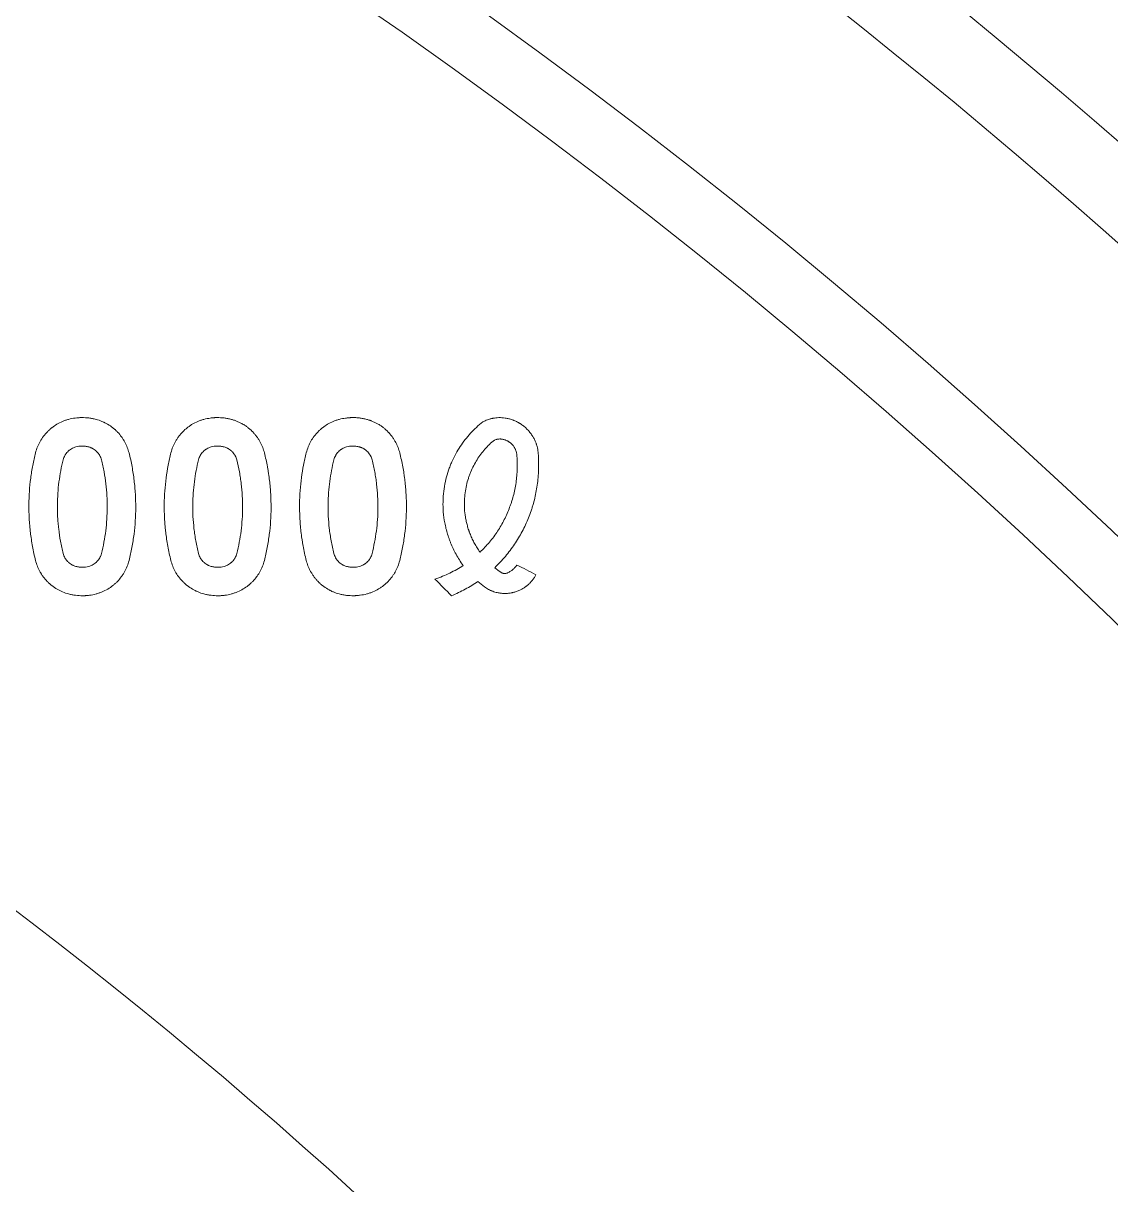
# Model space of a CAD drawing. Header units: millimetres. Extents: x 4664 to 8864, y -38 to 2932.
# Drawn here: x 6638.24 to 6654.59, y 794.1 to 811.55 of the extents above; entities that cross this region are included whole.
import ezdxf

# ---------------------------------------------------------------- set-up
doc = ezdxf.new("R2010")
doc.units = ezdxf.units.MM

msp = doc.modelspace()

# ---------------------------------------------------------------- linework, layer by layer
at = {"lineweight": 5}
for radius, start, end in [(93.511, 36.15958, 86.73036), (92.36, 37.11429, 84.05174), (89.114, 2.73527, 80.78997), (88.156, 2.73527, 80.78997), (74.075, 3.29067, 55.00395)]:
    msp.add_arc((6593.322, 739.226), radius, start, end, dxfattribs=at)
for points, knots in [([(6638.918, 805.598), (6638.902, 805.593), (6638.887, 805.589), (6638.856, 805.578), (6638.842, 805.573), (6638.798, 805.554), (6638.77, 805.54), (6638.717, 805.509), (6638.692, 805.492), (6638.665, 805.47), (6638.662, 805.468), (6638.656, 805.463), (6638.647, 805.456), (6638.627, 805.438), (6638.61, 805.423), (6638.579, 805.39), (6638.559, 805.367), (6638.523, 805.319), (6638.506, 805.294), (6638.487, 805.261), (6638.484, 805.254), (6638.477, 805.24), (6638.473, 805.233), (6638.463, 805.213), (6638.457, 805.199), (6638.44, 805.156), (6638.43, 805.126), (6638.422, 805.096)], [0, 0, 0, 0, 0.0625, 0.0625, 0.125, 0.125, 0.25, 0.25, 0.375, 0.375, 0.390625, 0.390625, 0.40625, 0.4375, 0.5, 0.5, 0.625, 0.625, 0.75, 0.75, 0.78125, 0.78125, 0.8125, 0.8125, 0.875, 0.875, 1, 1, 1, 1]), ([(6639.331, 805.598), (6639.313, 805.603), (6639.295, 805.607), (6639.259, 805.614), (6639.242, 805.616), (6639.206, 805.621), (6639.188, 805.622), (6639.153, 805.624), (6639.136, 805.625), (6639.11, 805.625), (6639.097, 805.624), (6639.084, 805.624), (6639.075, 805.623), (6639.071, 805.623), (6639.05, 805.621), (6639.033, 805.62), (6638.983, 805.613), (6638.95, 805.606), (6638.918, 805.598)], [0, 0, 0, 0, 0.125, 0.125, 0.25, 0.25, 0.375, 0.375, 0.5, 0.5, 0.5625, 0.59375, 0.59375, 0.625, 0.625, 0.75, 0.75, 1, 1, 1, 1]), ([(6639.827, 805.096), (6639.82, 805.123), (6639.812, 805.15), (6639.791, 805.204), (6639.778, 805.231), (6639.76, 805.264), (6639.757, 805.27), (6639.751, 805.28), (6639.749, 805.283), (6639.745, 805.29), (6639.735, 805.306), (6639.724, 805.322), (6639.697, 805.359), (6639.677, 805.383), (6639.645, 805.417), (6639.633, 805.428), (6639.619, 805.442), (6639.616, 805.445), (6639.61, 805.45), (6639.607, 805.452), (6639.597, 805.46), (6639.591, 805.465), (6639.56, 805.49), (6639.533, 805.508), (6639.492, 805.533), (6639.478, 805.54), (6639.46, 805.549), (6639.457, 805.551), (6639.45, 805.554), (6639.446, 805.556), (6639.435, 805.561), (6639.428, 805.564), (6639.391, 805.58), (6639.361, 805.59), (6639.331, 805.598)], [0, 0, 0, 0, 0.125, 0.125, 0.25, 0.25, 0.28125, 0.28125, 0.296875, 0.296875, 0.3125, 0.375, 0.375, 0.5, 0.5, 0.5625, 0.5625, 0.578125, 0.578125, 0.59375, 0.59375, 0.625, 0.625, 0.75, 0.75, 0.8125, 0.8125, 0.828125, 0.828125, 0.84375, 0.84375, 0.875, 0.875, 1, 1, 1, 1]), ([(6640.953, 805.598), (6640.937, 805.593), (6640.921, 805.589), (6640.891, 805.578), (6640.876, 805.573), (6640.832, 805.554), (6640.805, 805.54), (6640.765, 805.517), (6640.752, 805.508), (6640.733, 805.495), (6640.727, 805.491), (6640.714, 805.482), (6640.708, 805.477), (6640.678, 805.454), (6640.656, 805.433), (6640.613, 805.391), (6640.594, 805.368), (6640.567, 805.332), (6640.558, 805.319), (6640.546, 805.3), (6640.542, 805.294), (6640.534, 805.281), (6640.53, 805.274), (6640.511, 805.241), (6640.498, 805.214), (6640.475, 805.156), (6640.465, 805.127), (6640.457, 805.096)], [0, 0, 0, 0, 0.0625, 0.0625, 0.125, 0.125, 0.25, 0.25, 0.3125, 0.3125, 0.34375, 0.34375, 0.375, 0.375, 0.5, 0.5, 0.625, 0.625, 0.6875, 0.6875, 0.71875, 0.71875, 0.75, 0.75, 0.875, 0.875, 1, 1, 1, 1]), ([(6641.366, 805.598), (6641.348, 805.603), (6641.329, 805.607), (6641.293, 805.614), (6641.275, 805.617), (6641.239, 805.621), (6641.221, 805.623), (6641.186, 805.624), (6641.169, 805.625), (6641.143, 805.625), (6641.13, 805.624), (6641.117, 805.624), (6641.108, 805.623), (6641.104, 805.623), (6641.083, 805.621), (6641.066, 805.619), (6641.016, 805.613), (6640.984, 805.606), (6640.953, 805.598)], [0, 0, 0, 0, 0.125, 0.125, 0.25, 0.25, 0.375, 0.375, 0.5, 0.5, 0.5625, 0.59375, 0.59375, 0.625, 0.625, 0.75, 0.75, 1, 1, 1, 1]), ([(6641.862, 805.096), (6641.855, 805.122), (6641.847, 805.149), (6641.831, 805.189), (6641.826, 805.202), (6641.814, 805.229), (6641.807, 805.242), (6641.796, 805.262), (6641.793, 805.268), (6641.785, 805.281), (6641.781, 805.288), (6641.769, 805.307), (6641.76, 805.32), (6641.742, 805.345), (6641.733, 805.357), (6641.713, 805.381), (6641.702, 805.393), (6641.689, 805.408), (6641.686, 805.411), (6641.68, 805.416), (6641.677, 805.419), (6641.669, 805.428), (6641.663, 805.433), (6641.645, 805.45), (6641.62, 805.47), (6641.582, 805.499), (6641.554, 805.517), (6641.537, 805.527), (6641.533, 805.529), (6641.526, 805.533), (6641.516, 805.539), (6641.505, 805.544), (6641.483, 805.555), (6641.469, 805.562), (6641.44, 805.574), (6641.425, 805.579), (6641.403, 805.587), (6641.396, 805.589), (6641.381, 805.594), (6641.373, 805.596), (6641.366, 805.598)], [0, 0, 0, 0, 0.125, 0.125, 0.1875, 0.1875, 0.25, 0.25, 0.28125, 0.28125, 0.3125, 0.3125, 0.375, 0.375, 0.4375, 0.4375, 0.5, 0.5, 0.515625, 0.515625, 0.53125, 0.53125, 0.5625, 0.5625, 0.625, 0.6875, 0.75, 0.75, 0.765625, 0.765625, 0.78125, 0.8125, 0.8125, 0.875, 0.875, 0.9375, 0.9375, 0.96875, 0.96875, 1, 1, 1, 1]), ([(6642.988, 805.598), (6642.972, 805.593), (6642.956, 805.589), (6642.925, 805.578), (6642.91, 805.572), (6642.867, 805.554), (6642.839, 805.54), (6642.786, 805.509), (6642.761, 805.492), (6642.731, 805.468), (6642.725, 805.464), (6642.717, 805.456), (6642.714, 805.454), (6642.708, 805.449), (6642.694, 805.436), (6642.68, 805.423), (6642.649, 805.391), (6642.629, 805.368), (6642.593, 805.321), (6642.576, 805.295), (6642.554, 805.256), (6642.547, 805.242), (6642.537, 805.221), (6642.533, 805.214), (6642.527, 805.2), (6642.524, 805.193), (6642.51, 805.157), (6642.5, 805.127), (6642.492, 805.096)], [0, 0, 0, 0, 0.0625, 0.0625, 0.125, 0.125, 0.25, 0.25, 0.375, 0.375, 0.40625, 0.40625, 0.421875, 0.421875, 0.4375, 0.5, 0.5, 0.625, 0.625, 0.75, 0.75, 0.8125, 0.8125, 0.84375, 0.84375, 0.875, 0.875, 1, 1, 1, 1]), ([(6643.401, 805.598), (6643.382, 805.603), (6643.363, 805.607), (6643.326, 805.614), (6643.308, 805.617), (6643.272, 805.621), (6643.254, 805.623), (6643.219, 805.625), (6643.201, 805.625), (6643.175, 805.625), (6643.162, 805.624), (6643.15, 805.623), (6643.141, 805.623), (6643.137, 805.623), (6643.116, 805.621), (6643.099, 805.619), (6643.05, 805.612), (6643.018, 805.606), (6642.988, 805.598)], [0, 0, 0, 0, 0.125, 0.125, 0.25, 0.25, 0.375, 0.375, 0.5, 0.5, 0.5625, 0.59375, 0.59375, 0.625, 0.625, 0.75, 0.75, 1, 1, 1, 1]), ([(6643.897, 805.096), (6643.89, 805.122), (6643.882, 805.148), (6643.867, 805.187), (6643.861, 805.2), (6643.85, 805.226), (6643.843, 805.239), (6643.834, 805.255), (6643.833, 805.259), (6643.829, 805.265), (6643.827, 805.268), (6643.822, 805.278), (6643.818, 805.285), (6643.806, 805.304), (6643.797, 805.317), (6643.779, 805.342), (6643.77, 805.354), (6643.755, 805.373), (6643.747, 805.382), (6643.739, 805.391), (6643.733, 805.397), (6643.731, 805.4), (6643.717, 805.415), (6643.693, 805.438), (6643.656, 805.469), (6643.63, 805.489), (6643.61, 805.503), (6643.603, 805.507), (6643.589, 805.516), (6643.582, 805.521), (6643.561, 805.533), (6643.547, 805.541), (6643.518, 805.555), (6643.503, 805.562), (6643.482, 805.571), (6643.474, 805.574), (6643.463, 805.578), (6643.46, 805.579), (6643.452, 805.582), (6643.434, 805.588), (6643.415, 805.594), (6643.401, 805.598)], [0, 0, 0, 0, 0.125, 0.125, 0.1875, 0.1875, 0.25, 0.25, 0.265625, 0.265625, 0.28125, 0.28125, 0.3125, 0.3125, 0.375, 0.375, 0.4375, 0.4375, 0.46875, 0.484375, 0.484375, 0.5, 0.5, 0.5625, 0.625, 0.6875, 0.6875, 0.71875, 0.71875, 0.75, 0.75, 0.8125, 0.8125, 0.875, 0.875, 0.90625, 0.90625, 0.921875, 0.921875, 0.9375, 1, 1, 1, 1]), ([(6645.145, 805.559), (6645.112, 805.533), (6645.08, 805.506), (6645.019, 805.449), (6644.96, 805.39), (6644.906, 805.326), (6644.854, 805.26), (6644.829, 805.226), (6644.782, 805.154), (6644.76, 805.118), (6644.718, 805.041), (6644.698, 805.001), (6644.671, 804.94), (6644.662, 804.919), (6644.65, 804.887), (6644.646, 804.876), (6644.638, 804.855), (6644.634, 804.844), (6644.615, 804.789), (6644.602, 804.744), (6644.58, 804.651), (6644.571, 804.604), (6644.556, 804.506), (6644.551, 804.456), (6644.548, 804.379), (6644.547, 804.353), (6644.547, 804.32), (6644.547, 804.314), (6644.547, 804.3), (6644.548, 804.294), (6644.548, 804.274), (6644.549, 804.26), (6644.552, 804.193), (6644.558, 804.139), (6644.571, 804.056), (6644.576, 804.028), (6644.589, 803.972), (6644.595, 803.943), (6644.611, 803.886), (6644.62, 803.857), (6644.632, 803.821), (6644.635, 803.814), (6644.64, 803.8), (6644.648, 803.778), (6644.656, 803.756), (6644.674, 803.713), (6644.686, 803.684), (6644.714, 803.627), (6644.728, 803.599), (6644.76, 803.542), (6644.776, 803.514), (6644.812, 803.458), (6644.831, 803.43), (6644.852, 803.403)], [0, 0, 0, 0, 0.0625, 0.0625, 0.125, 0.1875, 0.1875, 0.25, 0.25, 0.3125, 0.3125, 0.375, 0.375, 0.40625, 0.40625, 0.421875, 0.421875, 0.4375, 0.4375, 0.5, 0.5, 0.5625, 0.5625, 0.625, 0.625, 0.65625, 0.65625, 0.664063, 0.664063, 0.671875, 0.671875, 0.6875, 0.6875, 0.75, 0.75, 0.78125, 0.78125, 0.8125, 0.8125, 0.84375, 0.84375, 0.851563, 0.851563, 0.859375, 0.875, 0.875, 0.90625, 0.90625, 0.9375, 0.9375, 0.96875, 0.96875, 1, 1, 1, 1]), ([(6645.484, 805.618), (6645.467, 805.62), (6645.45, 805.622), (6645.418, 805.624), (6645.402, 805.624), (6645.371, 805.624), (6645.356, 805.622), (6645.326, 805.619), (6645.312, 805.617), (6645.294, 805.613), (6645.291, 805.613), (6645.284, 805.611), (6645.28, 805.61), (6645.27, 805.608), (6645.263, 805.606), (6645.243, 805.6), (6645.23, 805.596), (6645.205, 805.587), (6645.192, 805.582), (6645.168, 805.571), (6645.156, 805.565), (6645.145, 805.559)], [0, 0, 0, 0, 0.125, 0.125, 0.25, 0.25, 0.375, 0.375, 0.5, 0.5, 0.53125, 0.53125, 0.5625, 0.5625, 0.625, 0.625, 0.75, 0.75, 0.875, 0.875, 1, 1, 1, 1]), ([(6645.982, 805.019), (6645.982, 805.033), (6645.982, 805.046), (6645.981, 805.074), (6645.98, 805.089), (6645.976, 805.117), (6645.974, 805.132), (6645.969, 805.161), (6645.965, 805.176), (6645.959, 805.199), (6645.957, 805.207), (6645.953, 805.218), (6645.952, 805.222), (6645.949, 805.23), (6645.948, 805.234), (6645.941, 805.253), (6645.934, 805.269), (6645.92, 805.3), (6645.911, 805.316), (6645.9, 805.336), (6645.897, 805.34), (6645.894, 805.346), (6645.893, 805.348), (6645.89, 805.352), (6645.884, 805.361), (6645.877, 805.371), (6645.86, 805.394), (6645.848, 805.41), (6645.829, 805.432), (6645.822, 805.439), (6645.811, 805.45), (6645.808, 805.454), (6645.802, 805.459), (6645.8, 805.461), (6645.796, 805.465), (6645.779, 805.481), (6645.762, 805.496), (6645.737, 805.514), (6645.729, 805.52), (6645.716, 805.528), (6645.709, 805.533), (6645.703, 805.537), (6645.698, 805.539), (6645.696, 805.541), (6645.676, 805.552), (6645.659, 805.562), (6645.632, 805.574), (6645.623, 805.578), (6645.61, 805.583), (6645.605, 805.585), (6645.596, 805.589), (6645.592, 805.59), (6645.57, 805.598), (6645.552, 805.603), (6645.518, 805.612), (6645.501, 805.615), (6645.484, 805.618)], [0, 0, 0, 0, 0.0625, 0.0625, 0.125, 0.125, 0.1875, 0.1875, 0.25, 0.25, 0.28125, 0.28125, 0.296875, 0.296875, 0.3125, 0.3125, 0.375, 0.375, 0.4375, 0.4375, 0.453125, 0.453125, 0.460938, 0.460938, 0.46875, 0.5, 0.5, 0.5625, 0.5625, 0.59375, 0.59375, 0.609375, 0.609375, 0.617187, 0.617187, 0.625, 0.6875, 0.6875, 0.71875, 0.71875, 0.734375, 0.742187, 0.742187, 0.75, 0.75, 0.8125, 0.8125, 0.84375, 0.84375, 0.859375, 0.859375, 0.875, 0.875, 0.9375, 0.9375, 1, 1, 1, 1]), ([(6645.319, 805.286), (6645.293, 805.265), (6645.269, 805.244), (6645.222, 805.198), (6645.177, 805.151), (6645.136, 805.1), (6645.096, 805.047), (6645.077, 805.02), (6645.042, 804.963), (6645.025, 804.934), (6644.994, 804.874), (6644.979, 804.843), (6644.959, 804.795), (6644.952, 804.778), (6644.943, 804.753), (6644.94, 804.745), (6644.934, 804.728), (6644.931, 804.719), (6644.917, 804.676), (6644.908, 804.641), (6644.891, 804.569), (6644.885, 804.532), (6644.874, 804.457), (6644.871, 804.418), (6644.869, 804.359), (6644.868, 804.338), (6644.869, 804.308), (6644.869, 804.298), (6644.869, 804.282), (6644.87, 804.277), (6644.87, 804.267), (6644.87, 804.261), (6644.873, 804.215), (6644.878, 804.173), (6644.888, 804.108), (6644.892, 804.087), (6644.902, 804.044), (6644.907, 804.022), (6644.919, 803.978), (6644.926, 803.956), (6644.935, 803.928), (6644.937, 803.922), (6644.941, 803.911), (6644.943, 803.906), (6644.949, 803.889), (6644.954, 803.878), (6644.967, 803.844), (6644.977, 803.822), (6644.998, 803.777), (6645.009, 803.755), (6645.033, 803.711), (6645.046, 803.689), (6645.074, 803.646), (6645.088, 803.624), (6645.104, 803.602)], [0, 0, 0, 0, 0.0625, 0.0625, 0.125, 0.1875, 0.1875, 0.25, 0.25, 0.3125, 0.3125, 0.375, 0.375, 0.40625, 0.40625, 0.421875, 0.421875, 0.4375, 0.4375, 0.5, 0.5, 0.5625, 0.5625, 0.625, 0.625, 0.65625, 0.65625, 0.671875, 0.671875, 0.679688, 0.679688, 0.6875, 0.6875, 0.75, 0.75, 0.78125, 0.78125, 0.8125, 0.8125, 0.84375, 0.84375, 0.851563, 0.851563, 0.859375, 0.859375, 0.875, 0.875, 0.90625, 0.90625, 0.9375, 0.9375, 0.96875, 0.96875, 1, 1, 1, 1]), ([(6645.434, 805.3), (6645.429, 805.301), (6645.423, 805.302), (6645.412, 805.303), (6645.407, 805.303), (6645.392, 805.303), (6645.382, 805.302), (6645.367, 805.3), (6645.363, 805.299), (6645.356, 805.298), (6645.353, 805.297), (6645.349, 805.296), (6645.347, 805.296), (6645.335, 805.293), (6645.327, 805.29), (6645.319, 805.286)], [0, 0, 0, 0, 0.125, 0.125, 0.25, 0.25, 0.5, 0.5, 0.625, 0.625, 0.6875, 0.6875, 0.75, 0.75, 1, 1, 1, 1]), ([(6645.653, 805.099), (6645.65, 805.11), (6645.647, 805.121), (6645.641, 805.137), (6645.638, 805.143), (6645.635, 805.151), (6645.633, 805.154), (6645.63, 805.159), (6645.629, 805.162), (6645.624, 805.171), (6645.621, 805.176), (6645.614, 805.187), (6645.61, 805.193), (6645.604, 805.201), (6645.601, 805.205), (6645.597, 805.209), (6645.595, 805.211), (6645.594, 805.213), (6645.588, 805.219), (6645.583, 805.224), (6645.573, 805.234), (6645.567, 805.239), (6645.56, 805.245), (6645.559, 805.246), (6645.556, 805.248), (6645.555, 805.249), (6645.55, 805.252), (6645.547, 805.255), (6645.538, 805.261), (6645.532, 805.264), (6645.523, 805.27), (6645.519, 805.272), (6645.514, 805.275), (6645.511, 805.276), (6645.509, 805.277), (6645.501, 805.281), (6645.495, 805.283), (6645.483, 805.288), (6645.477, 805.29), (6645.464, 805.294), (6645.458, 805.295), (6645.446, 805.298), (6645.44, 805.299), (6645.434, 805.3)], [0, 0, 0, 0, 0.125, 0.125, 0.1875, 0.1875, 0.21875, 0.21875, 0.25, 0.25, 0.3125, 0.3125, 0.375, 0.375, 0.40625, 0.421875, 0.421875, 0.4375, 0.4375, 0.5, 0.5, 0.5625, 0.5625, 0.578125, 0.578125, 0.59375, 0.59375, 0.625, 0.625, 0.6875, 0.6875, 0.71875, 0.734375, 0.734375, 0.75, 0.75, 0.8125, 0.8125, 0.875, 0.875, 0.9375, 0.9375, 1, 1, 1, 1]), ([(6638.422, 805.096), (6638.407, 805.033), (6638.393, 804.97), (6638.368, 804.843), (6638.358, 804.779), (6638.341, 804.648), (6638.334, 804.583), (6638.325, 804.45), (6638.322, 804.383), (6638.321, 804.247), (6638.323, 804.179), (6638.328, 804.075), (6638.331, 804.04), (6638.335, 803.988), (6638.337, 803.97), (6638.34, 803.935), (6638.342, 803.917), (6638.353, 803.83), (6638.363, 803.759), (6638.389, 803.618), (6638.404, 803.547), (6638.422, 803.476)], [0, 0, 0, 0, 0.125, 0.125, 0.25, 0.25, 0.375, 0.375, 0.5, 0.5, 0.625, 0.625, 0.6875, 0.6875, 0.71875, 0.71875, 0.75, 0.75, 0.875, 0.875, 1, 1, 1, 1]), ([(6639.028, 805.184), (6639.016, 805.18), (6639.004, 805.176), (6638.982, 805.167), (6638.971, 805.162), (6638.951, 805.149), (6638.941, 805.143), (6638.929, 805.134), (6638.927, 805.132), (6638.922, 805.128), (6638.916, 805.122), (6638.91, 805.116), (6638.897, 805.104), (6638.89, 805.095), (6638.879, 805.081), (6638.876, 805.076), (6638.87, 805.066), (6638.867, 805.061), (6638.858, 805.046), (6638.853, 805.035), (6638.844, 805.014), (6638.841, 805.002), (6638.838, 804.991)], [0, 0, 0, 0, 0.125, 0.125, 0.25, 0.25, 0.375, 0.375, 0.40625, 0.40625, 0.4375, 0.5, 0.5, 0.625, 0.625, 0.6875, 0.6875, 0.75, 0.75, 0.875, 0.875, 1, 1, 1, 1]), ([(6639.221, 805.184), (6639.204, 805.188), (6639.188, 805.191), (6639.155, 805.196), (6639.138, 805.196), (6639.118, 805.196), (6639.114, 805.196), (6639.106, 805.196), (6639.102, 805.196), (6639.09, 805.195), (6639.082, 805.194), (6639.058, 805.191), (6639.043, 805.188), (6639.028, 805.184)], [0, 0, 0, 0, 0.25, 0.25, 0.5, 0.5, 0.5625, 0.5625, 0.625, 0.625, 0.75, 0.75, 1, 1, 1, 1]), ([(6639.412, 804.991), (6639.409, 805.001), (6639.406, 805.012), (6639.398, 805.033), (6639.393, 805.043), (6639.386, 805.056), (6639.385, 805.058), (6639.382, 805.063), (6639.38, 805.066), (6639.375, 805.073), (6639.372, 805.078), (6639.362, 805.092), (6639.354, 805.101), (6639.341, 805.115), (6639.337, 805.119), (6639.33, 805.125), (6639.328, 805.127), (6639.323, 805.131), (6639.321, 805.133), (6639.309, 805.143), (6639.299, 805.149), (6639.283, 805.159), (6639.278, 805.162), (6639.269, 805.166), (6639.267, 805.167), (6639.261, 805.17), (6639.258, 805.171), (6639.244, 805.177), (6639.233, 805.181), (6639.221, 805.184)], [0, 0, 0, 0, 0.125, 0.125, 0.25, 0.25, 0.28125, 0.28125, 0.3125, 0.3125, 0.375, 0.375, 0.5, 0.5, 0.5625, 0.5625, 0.59375, 0.59375, 0.625, 0.625, 0.75, 0.75, 0.8125, 0.8125, 0.84375, 0.84375, 0.875, 0.875, 1, 1, 1, 1]), ([(6639.827, 803.476), (6639.844, 803.542), (6639.873, 803.673), (6639.904, 803.872), (6639.917, 804.005), (6639.925, 804.139), (6639.928, 804.206), (6639.928, 804.341), (6639.926, 804.408), (6639.918, 804.544), (6639.912, 804.613), (6639.9, 804.715), (6639.895, 804.75), (6639.885, 804.819), (6639.879, 804.853), (6639.86, 804.957), (6639.845, 805.027), (6639.827, 805.096)], [0, 0, 0, 0, 0.125, 0.25, 0.375, 0.375, 0.5, 0.5, 0.625, 0.625, 0.75, 0.75, 0.8125, 0.8125, 0.875, 0.875, 1, 1, 1, 1]), ([(6640.457, 805.096), (6640.442, 805.034), (6640.428, 804.972), (6640.403, 804.846), (6640.393, 804.782), (6640.376, 804.653), (6640.369, 804.588), (6640.36, 804.456), (6640.357, 804.389), (6640.356, 804.254), (6640.357, 804.185), (6640.362, 804.081), (6640.365, 804.046), (6640.369, 803.993), (6640.371, 803.976), (6640.373, 803.949), (6640.374, 803.94), (6640.376, 803.923), (6640.385, 803.843), (6640.397, 803.763), (6640.423, 803.62), (6640.439, 803.548), (6640.457, 803.476)], [0, 0, 0, 0, 0.125, 0.125, 0.25, 0.25, 0.375, 0.375, 0.5, 0.5, 0.625, 0.625, 0.6875, 0.6875, 0.71875, 0.71875, 0.734375, 0.734375, 0.75, 0.875, 0.875, 1, 1, 1, 1]), ([(6641.063, 805.184), (6641.051, 805.18), (6641.039, 805.176), (6641.016, 805.167), (6641.006, 805.161), (6640.99, 805.152), (6640.985, 805.149), (6640.978, 805.144), (6640.976, 805.142), (6640.971, 805.139), (6640.968, 805.137), (6640.957, 805.128), (6640.948, 805.12), (6640.932, 805.104), (6640.925, 805.095), (6640.914, 805.081), (6640.911, 805.076), (6640.906, 805.069), (6640.905, 805.066), (6640.902, 805.061), (6640.9, 805.059), (6640.893, 805.046), (6640.888, 805.036), (6640.879, 805.014), (6640.875, 805.002), (6640.872, 804.991)], [0, 0, 0, 0, 0.125, 0.125, 0.25, 0.25, 0.3125, 0.3125, 0.34375, 0.34375, 0.375, 0.375, 0.5, 0.5, 0.625, 0.625, 0.6875, 0.6875, 0.71875, 0.71875, 0.75, 0.75, 0.875, 0.875, 1, 1, 1, 1]), ([(6641.256, 805.184), (6641.239, 805.188), (6641.222, 805.192), (6641.188, 805.196), (6641.172, 805.196), (6641.152, 805.196), (6641.148, 805.196), (6641.14, 805.196), (6641.136, 805.196), (6641.124, 805.195), (6641.116, 805.194), (6641.093, 805.191), (6641.078, 805.188), (6641.063, 805.184)], [0, 0, 0, 0, 0.25, 0.25, 0.5, 0.5, 0.5625, 0.5625, 0.625, 0.625, 0.75, 0.75, 1, 1, 1, 1]), ([(6641.447, 804.991), (6641.444, 805.001), (6641.441, 805.011), (6641.433, 805.032), (6641.428, 805.042), (6641.421, 805.055), (6641.42, 805.057), (6641.417, 805.062), (6641.415, 805.065), (6641.411, 805.072), (6641.407, 805.077), (6641.397, 805.092), (6641.389, 805.101), (6641.377, 805.114), (6641.372, 805.118), (6641.365, 805.125), (6641.363, 805.127), (6641.358, 805.131), (6641.356, 805.133), (6641.344, 805.142), (6641.334, 805.149), (6641.32, 805.157), (6641.318, 805.159), (6641.312, 805.162), (6641.309, 805.163), (6641.301, 805.167), (6641.296, 805.17), (6641.279, 805.177), (6641.267, 805.181), (6641.256, 805.184)], [0, 0, 0, 0, 0.125, 0.125, 0.25, 0.25, 0.28125, 0.28125, 0.3125, 0.3125, 0.375, 0.375, 0.5, 0.5, 0.5625, 0.5625, 0.59375, 0.59375, 0.625, 0.625, 0.75, 0.75, 0.78125, 0.78125, 0.8125, 0.8125, 0.875, 0.875, 1, 1, 1, 1]), ([(6641.862, 803.476), (6641.878, 803.541), (6641.907, 803.672), (6641.938, 803.87), (6641.951, 804.002), (6641.96, 804.136), (6641.962, 804.203), (6641.963, 804.338), (6641.961, 804.405), (6641.953, 804.542), (6641.947, 804.61), (6641.935, 804.713), (6641.93, 804.748), (6641.924, 804.791), (6641.922, 804.8), (6641.92, 804.817), (6641.918, 804.826), (6641.914, 804.852), (6641.911, 804.869), (6641.895, 804.956), (6641.879, 805.026), (6641.862, 805.096)], [0, 0, 0, 0, 0.125, 0.25, 0.375, 0.375, 0.5, 0.5, 0.625, 0.625, 0.75, 0.75, 0.8125, 0.8125, 0.828125, 0.828125, 0.84375, 0.84375, 0.875, 0.875, 1, 1, 1, 1]), ([(6642.492, 805.096), (6642.476, 805.035), (6642.463, 804.974), (6642.439, 804.85), (6642.429, 804.787), (6642.411, 804.659), (6642.405, 804.595), (6642.395, 804.463), (6642.392, 804.397), (6642.39, 804.262), (6642.392, 804.193), (6642.398, 804.055), (6642.404, 803.984), (6642.416, 803.877), (6642.421, 803.842), (6642.427, 803.796), (6642.429, 803.787), (6642.432, 803.769), (6642.436, 803.742), (6642.441, 803.715), (6642.457, 803.623), (6642.473, 803.55), (6642.492, 803.476)], [0, 0, 0, 0, 0.125, 0.125, 0.25, 0.25, 0.375, 0.375, 0.5, 0.5, 0.625, 0.625, 0.75, 0.75, 0.8125, 0.8125, 0.828125, 0.828125, 0.84375, 0.875, 0.875, 1, 1, 1, 1]), ([(6643.098, 805.184), (6643.085, 805.18), (6643.073, 805.176), (6643.051, 805.167), (6643.04, 805.161), (6643.025, 805.152), (6643.02, 805.149), (6643.012, 805.144), (6643.01, 805.142), (6643.005, 805.139), (6643.003, 805.137), (6642.991, 805.128), (6642.983, 805.12), (6642.967, 805.104), (6642.959, 805.095), (6642.949, 805.081), (6642.946, 805.076), (6642.941, 805.069), (6642.939, 805.067), (6642.936, 805.062), (6642.935, 805.059), (6642.928, 805.046), (6642.923, 805.036), (6642.914, 805.014), (6642.91, 805.002), (6642.907, 804.991)], [0, 0, 0, 0, 0.125, 0.125, 0.25, 0.25, 0.3125, 0.3125, 0.34375, 0.34375, 0.375, 0.375, 0.5, 0.5, 0.625, 0.625, 0.6875, 0.6875, 0.71875, 0.71875, 0.75, 0.75, 0.875, 0.875, 1, 1, 1, 1]), ([(6643.291, 805.184), (6643.282, 805.186), (6643.273, 805.188), (6643.256, 805.191), (6643.247, 805.193), (6643.222, 805.196), (6643.206, 805.197), (6643.186, 805.196), (6643.182, 805.196), (6643.174, 805.196), (6643.17, 805.196), (6643.158, 805.195), (6643.15, 805.194), (6643.127, 805.191), (6643.112, 805.188), (6643.098, 805.184)], [0, 0, 0, 0, 0.125, 0.125, 0.25, 0.25, 0.5, 0.5, 0.5625, 0.5625, 0.625, 0.625, 0.75, 0.75, 1, 1, 1, 1]), ([(6643.481, 804.991), (6643.479, 805.001), (6643.476, 805.011), (6643.468, 805.031), (6643.463, 805.041), (6643.456, 805.054), (6643.455, 805.056), (6643.452, 805.061), (6643.448, 805.069), (6643.443, 805.076), (6643.432, 805.091), (6643.425, 805.1), (6643.407, 805.118), (6643.398, 805.127), (6643.384, 805.138), (6643.379, 805.142), (6643.371, 805.147), (6643.368, 805.149), (6643.363, 805.153), (6643.36, 805.154), (6643.347, 805.162), (6643.336, 805.168), (6643.322, 805.173), (6643.319, 805.175), (6643.313, 805.177), (6643.31, 805.178), (6643.302, 805.181), (6643.296, 805.182), (6643.291, 805.184)], [0, 0, 0, 0, 0.125, 0.125, 0.25, 0.25, 0.28125, 0.28125, 0.3125, 0.375, 0.375, 0.5, 0.5, 0.625, 0.625, 0.6875, 0.6875, 0.71875, 0.71875, 0.75, 0.75, 0.875, 0.875, 0.90625, 0.90625, 0.9375, 0.9375, 1, 1, 1, 1]), ([(6643.897, 803.476), (6643.913, 803.541), (6643.942, 803.671), (6643.962, 803.802), (6643.979, 803.933), (6643.986, 804), (6643.994, 804.133), (6643.997, 804.2), (6643.998, 804.335), (6643.996, 804.402), (6643.988, 804.539), (6643.982, 804.608), (6643.972, 804.694), (6643.97, 804.711), (6643.966, 804.738), (6643.965, 804.746), (6643.963, 804.764), (6643.956, 804.807), (6643.949, 804.851), (6643.93, 804.955), (6643.914, 805.025), (6643.897, 805.096)], [0, 0, 0, 0, 0.125, 0.25, 0.25, 0.375, 0.375, 0.5, 0.5, 0.625, 0.625, 0.75, 0.75, 0.78125, 0.78125, 0.796875, 0.796875, 0.8125, 0.875, 0.875, 1, 1, 1, 1]), ([(6645.104, 803.602), (6645.129, 803.627), (6645.154, 803.652), (6645.202, 803.702), (6645.224, 803.728), (6645.29, 803.807), (6645.331, 803.862), (6645.405, 803.974), (6645.438, 804.032), (6645.499, 804.152), (6645.526, 804.213), (6645.555, 804.292), (6645.564, 804.316), (6645.572, 804.34), (6645.577, 804.357), (6645.58, 804.365), (6645.592, 804.405), (6645.611, 804.471), (6645.625, 804.537), (6645.638, 804.604), (6645.644, 804.638), (6645.653, 804.707), (6645.656, 804.741), (6645.661, 804.811), (6645.663, 804.846), (6645.664, 804.917), (6645.663, 804.953), (6645.66, 805.025), (6645.657, 805.062), (6645.653, 805.099)], [0, 0, 0, 0, 0.0625, 0.0625, 0.125, 0.125, 0.25, 0.25, 0.375, 0.375, 0.5, 0.5, 0.53125, 0.546875, 0.546875, 0.5625, 0.5625, 0.625, 0.6875, 0.6875, 0.75, 0.75, 0.8125, 0.8125, 0.875, 0.875, 0.9375, 0.9375, 1, 1, 1, 1]), ([(6638.838, 804.991), (6638.824, 804.936), (6638.812, 804.881), (6638.79, 804.771), (6638.781, 804.714), (6638.767, 804.601), (6638.761, 804.544), (6638.753, 804.429), (6638.751, 804.37), (6638.75, 804.252), (6638.751, 804.193), (6638.756, 804.102), (6638.758, 804.072), (6638.762, 804.027), (6638.763, 804.011), (6638.766, 803.981), (6638.768, 803.966), (6638.777, 803.889), (6638.786, 803.828), (6638.809, 803.705), (6638.822, 803.643), (6638.838, 803.582)], [0, 0, 0, 0, 0.125, 0.125, 0.25, 0.25, 0.375, 0.375, 0.5, 0.5, 0.625, 0.625, 0.6875, 0.6875, 0.71875, 0.71875, 0.75, 0.75, 0.875, 0.875, 1, 1, 1, 1]), ([(6639.412, 803.582), (6639.426, 803.638), (6639.451, 803.753), (6639.479, 803.925), (6639.49, 804.041), (6639.497, 804.157), (6639.499, 804.216), (6639.5, 804.333), (6639.498, 804.392), (6639.491, 804.51), (6639.486, 804.57), (6639.472, 804.689), (6639.463, 804.749), (6639.449, 804.825), (6639.446, 804.84), (6639.44, 804.87), (6639.43, 804.915), (6639.419, 804.961), (6639.412, 804.991)], [0, 0, 0, 0, 0.125, 0.25, 0.375, 0.375, 0.5, 0.5, 0.625, 0.625, 0.75, 0.75, 0.875, 0.875, 0.90625, 0.90625, 0.9375, 1, 1, 1, 1]), ([(6640.872, 804.991), (6640.859, 804.937), (6640.847, 804.883), (6640.826, 804.773), (6640.817, 804.717), (6640.802, 804.605), (6640.796, 804.548), (6640.788, 804.433), (6640.785, 804.375), (6640.784, 804.258), (6640.785, 804.198), (6640.792, 804.078), (6640.797, 804.018), (6640.807, 803.926), (6640.811, 803.895), (6640.818, 803.848), (6640.821, 803.833), (6640.826, 803.801), (6640.828, 803.786), (6640.843, 803.707), (6640.856, 803.645), (6640.872, 803.582)], [0, 0, 0, 0, 0.125, 0.125, 0.25, 0.25, 0.375, 0.375, 0.5, 0.5, 0.625, 0.625, 0.75, 0.75, 0.8125, 0.8125, 0.84375, 0.84375, 0.875, 0.875, 1, 1, 1, 1]), ([(6641.447, 803.582), (6641.461, 803.638), (6641.486, 803.751), (6641.513, 803.923), (6641.524, 804.038), (6641.532, 804.155), (6641.534, 804.213), (6641.535, 804.33), (6641.533, 804.389), (6641.526, 804.508), (6641.521, 804.567), (6641.51, 804.657), (6641.506, 804.688), (6641.499, 804.733), (6641.497, 804.748), (6641.492, 804.778), (6641.489, 804.793), (6641.475, 804.869), (6641.462, 804.93), (6641.447, 804.991)], [0, 0, 0, 0, 0.125, 0.25, 0.375, 0.375, 0.5, 0.5, 0.625, 0.625, 0.75, 0.75, 0.8125, 0.8125, 0.84375, 0.84375, 0.875, 0.875, 1, 1, 1, 1]), ([(6642.907, 804.991), (6642.894, 804.938), (6642.882, 804.885), (6642.861, 804.777), (6642.852, 804.722), (6642.837, 804.611), (6642.831, 804.555), (6642.823, 804.44), (6642.82, 804.382), (6642.819, 804.265), (6642.82, 804.206), (6642.826, 804.085), (6642.831, 804.024), (6642.841, 803.931), (6642.845, 803.899), (6642.855, 803.836), (6642.86, 803.805), (6642.877, 803.71), (6642.891, 803.646), (6642.907, 803.582)], [0, 0, 0, 0, 0.125, 0.125, 0.25, 0.25, 0.375, 0.375, 0.5, 0.5, 0.625, 0.625, 0.75, 0.75, 0.8125, 0.8125, 0.875, 0.875, 1, 1, 1, 1]), ([(6643.481, 803.582), (6643.495, 803.637), (6643.52, 803.75), (6643.538, 803.864), (6643.553, 803.978), (6643.559, 804.036), (6643.566, 804.152), (6643.569, 804.21), (6643.569, 804.327), (6643.568, 804.386), (6643.561, 804.505), (6643.556, 804.565), (6643.547, 804.64), (6643.545, 804.655), (6643.541, 804.686), (6643.539, 804.701), (6643.532, 804.746), (6643.527, 804.777), (6643.51, 804.868), (6643.497, 804.929), (6643.481, 804.991)], [0, 0, 0, 0, 0.125, 0.25, 0.25, 0.375, 0.375, 0.5, 0.5, 0.625, 0.625, 0.75, 0.75, 0.78125, 0.78125, 0.8125, 0.8125, 0.875, 0.875, 1, 1, 1, 1]), ([(6645.324, 803.369), (6645.353, 803.396), (6645.381, 803.424), (6645.434, 803.481), (6645.46, 803.51), (6645.535, 803.598), (6645.58, 803.659), (6645.665, 803.784), (6645.703, 803.848), (6645.773, 803.981), (6645.805, 804.048), (6645.847, 804.153), (6645.86, 804.188), (6645.878, 804.242), (6645.884, 804.26), (6645.895, 804.296), (6645.9, 804.314), (6645.916, 804.368), (6645.934, 804.441), (6645.949, 804.516), (6645.961, 804.591), (6645.967, 804.628), (6645.975, 804.705), (6645.979, 804.743), (6645.983, 804.821), (6645.984, 804.86), (6645.985, 804.939), (6645.984, 804.979), (6645.982, 805.019)], [0, 0, 0, 0, 0.0625, 0.0625, 0.125, 0.125, 0.25, 0.25, 0.375, 0.375, 0.5, 0.5, 0.5625, 0.5625, 0.59375, 0.59375, 0.625, 0.625, 0.6875, 0.75, 0.75, 0.8125, 0.8125, 0.875, 0.875, 0.9375, 0.9375, 1, 1, 1, 1]), ([(6638.422, 803.476), (6638.43, 803.448), (6638.438, 803.42), (6638.46, 803.365), (6638.473, 803.338), (6638.491, 803.305), (6638.495, 803.298), (6638.501, 803.288), (6638.503, 803.285), (6638.507, 803.278), (6638.517, 803.262), (6638.528, 803.246), (6638.555, 803.209), (6638.575, 803.185), (6638.608, 803.152), (6638.619, 803.141), (6638.634, 803.128), (6638.637, 803.125), (6638.643, 803.12), (6638.646, 803.117), (6638.655, 803.11), (6638.661, 803.105), (6638.692, 803.08), (6638.718, 803.062), (6638.759, 803.039), (6638.772, 803.031), (6638.794, 803.021), (6638.801, 803.017), (6638.815, 803.011), (6638.822, 803.008), (6638.859, 802.992), (6638.888, 802.982), (6638.918, 802.974)], [0, 0, 0, 0, 0.125, 0.125, 0.25, 0.25, 0.28125, 0.28125, 0.296875, 0.296875, 0.3125, 0.375, 0.375, 0.5, 0.5, 0.5625, 0.5625, 0.578125, 0.578125, 0.59375, 0.59375, 0.625, 0.625, 0.75, 0.75, 0.8125, 0.8125, 0.84375, 0.84375, 0.875, 0.875, 1, 1, 1, 1]), ([(6638.838, 803.582), (6638.84, 803.571), (6638.844, 803.56), (6638.852, 803.539), (6638.857, 803.528), (6638.864, 803.516), (6638.865, 803.513), (6638.868, 803.508), (6638.87, 803.505), (6638.875, 803.498), (6638.878, 803.493), (6638.889, 803.479), (6638.896, 803.47), (6638.909, 803.457), (6638.913, 803.453), (6638.92, 803.446), (6638.922, 803.444), (6638.927, 803.44), (6638.929, 803.439), (6638.941, 803.429), (6638.951, 803.422), (6638.967, 803.413), (6638.972, 803.41), (6638.98, 803.406), (6638.983, 803.405), (6638.989, 803.402), (6638.991, 803.401), (6639.005, 803.395), (6639.017, 803.392), (6639.028, 803.388)], [0, 0, 0, 0, 0.125, 0.125, 0.25, 0.25, 0.28125, 0.28125, 0.3125, 0.3125, 0.375, 0.375, 0.5, 0.5, 0.5625, 0.5625, 0.59375, 0.59375, 0.625, 0.625, 0.75, 0.75, 0.8125, 0.8125, 0.84375, 0.84375, 0.875, 0.875, 1, 1, 1, 1]), ([(6639.221, 803.388), (6639.233, 803.392), (6639.245, 803.396), (6639.267, 803.405), (6639.278, 803.411), (6639.299, 803.423), (6639.308, 803.429), (6639.322, 803.44), (6639.327, 803.444), (6639.336, 803.452), (6639.34, 803.456), (6639.352, 803.469), (6639.367, 803.486), (6639.38, 803.506), (6639.389, 803.521), (6639.391, 803.526), (6639.396, 803.537), (6639.399, 803.542), (6639.405, 803.559), (6639.409, 803.57), (6639.412, 803.582)], [0, 0, 0, 0, 0.125, 0.125, 0.25, 0.25, 0.375, 0.375, 0.4375, 0.4375, 0.5, 0.5, 0.625, 0.75, 0.75, 0.8125, 0.8125, 0.875, 0.875, 1, 1, 1, 1]), ([(6639.331, 802.974), (6639.347, 802.979), (6639.363, 802.984), (6639.394, 802.994), (6639.408, 803), (6639.452, 803.018), (6639.48, 803.032), (6639.534, 803.064), (6639.559, 803.081), (6639.589, 803.105), (6639.595, 803.11), (6639.607, 803.12), (6639.625, 803.135), (6639.641, 803.151), (6639.673, 803.184), (6639.692, 803.207), (6639.719, 803.243), (6639.728, 803.256), (6639.744, 803.281), (6639.752, 803.294), (6639.775, 803.334), (6639.788, 803.361), (6639.81, 803.418), (6639.82, 803.447), (6639.827, 803.476)], [0, 0, 0, 0, 0.0625, 0.0625, 0.125, 0.125, 0.25, 0.25, 0.375, 0.375, 0.40625, 0.40625, 0.4375, 0.5, 0.5, 0.625, 0.625, 0.6875, 0.6875, 0.75, 0.75, 0.875, 0.875, 1, 1, 1, 1]), ([(6640.457, 803.476), (6640.464, 803.449), (6640.473, 803.421), (6640.494, 803.366), (6640.507, 803.339), (6640.525, 803.306), (6640.529, 803.299), (6640.535, 803.289), (6640.537, 803.286), (6640.541, 803.28), (6640.551, 803.263), (6640.562, 803.247), (6640.589, 803.21), (6640.609, 803.186), (6640.642, 803.153), (6640.653, 803.142), (6640.668, 803.128), (6640.671, 803.125), (6640.677, 803.12), (6640.686, 803.112), (6640.695, 803.105), (6640.727, 803.08), (6640.753, 803.063), (6640.793, 803.039), (6640.807, 803.031), (6640.825, 803.022), (6640.829, 803.021), (6640.836, 803.017), (6640.839, 803.016), (6640.85, 803.011), (6640.857, 803.007), (6640.894, 802.992), (6640.923, 802.982), (6640.953, 802.974)], [0, 0, 0, 0, 0.125, 0.125, 0.25, 0.25, 0.28125, 0.28125, 0.296875, 0.296875, 0.3125, 0.375, 0.375, 0.5, 0.5, 0.5625, 0.5625, 0.578125, 0.578125, 0.59375, 0.625, 0.625, 0.75, 0.75, 0.8125, 0.8125, 0.828125, 0.828125, 0.84375, 0.84375, 0.875, 0.875, 1, 1, 1, 1]), ([(6640.872, 803.582), (6640.875, 803.571), (6640.878, 803.56), (6640.887, 803.539), (6640.891, 803.529), (6640.898, 803.516), (6640.9, 803.514), (6640.903, 803.508), (6640.904, 803.506), (6640.909, 803.498), (6640.912, 803.494), (6640.923, 803.479), (6640.931, 803.47), (6640.943, 803.457), (6640.948, 803.453), (6640.954, 803.447), (6640.957, 803.445), (6640.962, 803.441), (6640.964, 803.439), (6640.976, 803.429), (6640.986, 803.422), (6641.002, 803.413), (6641.007, 803.41), (6641.015, 803.406), (6641.018, 803.405), (6641.024, 803.402), (6641.026, 803.401), (6641.04, 803.395), (6641.052, 803.391), (6641.063, 803.388)], [0, 0, 0, 0, 0.125, 0.125, 0.25, 0.25, 0.28125, 0.28125, 0.3125, 0.3125, 0.375, 0.375, 0.5, 0.5, 0.5625, 0.5625, 0.59375, 0.59375, 0.625, 0.625, 0.75, 0.75, 0.8125, 0.8125, 0.84375, 0.84375, 0.875, 0.875, 1, 1, 1, 1]), ([(6641.256, 803.388), (6641.268, 803.392), (6641.28, 803.396), (6641.302, 803.405), (6641.313, 803.411), (6641.334, 803.423), (6641.344, 803.43), (6641.355, 803.439), (6641.357, 803.441), (6641.362, 803.444), (6641.369, 803.45), (6641.375, 803.456), (6641.387, 803.469), (6641.395, 803.478), (6641.405, 803.492), (6641.408, 803.496), (6641.413, 803.504), (6641.415, 803.506), (6641.418, 803.511), (6641.419, 803.514), (6641.426, 803.526), (6641.431, 803.537), (6641.44, 803.559), (6641.444, 803.57), (6641.447, 803.582)], [0, 0, 0, 0, 0.125, 0.125, 0.25, 0.25, 0.375, 0.375, 0.40625, 0.40625, 0.4375, 0.5, 0.5, 0.625, 0.625, 0.6875, 0.6875, 0.71875, 0.71875, 0.75, 0.75, 0.875, 0.875, 1, 1, 1, 1]), ([(6641.366, 802.974), (6641.382, 802.979), (6641.398, 802.984), (6641.429, 802.994), (6641.444, 803), (6641.488, 803.019), (6641.516, 803.033), (6641.57, 803.065), (6641.595, 803.082), (6641.622, 803.104), (6641.625, 803.106), (6641.631, 803.111), (6641.64, 803.119), (6641.66, 803.136), (6641.677, 803.152), (6641.708, 803.185), (6641.728, 803.208), (6641.754, 803.244), (6641.763, 803.256), (6641.775, 803.275), (6641.779, 803.281), (6641.787, 803.294), (6641.791, 803.301), (6641.809, 803.334), (6641.822, 803.361), (6641.845, 803.418), (6641.854, 803.447), (6641.862, 803.476)], [0, 0, 0, 0, 0.0625, 0.0625, 0.125, 0.125, 0.25, 0.25, 0.375, 0.375, 0.390625, 0.390625, 0.40625, 0.4375, 0.5, 0.5, 0.625, 0.625, 0.6875, 0.6875, 0.71875, 0.71875, 0.75, 0.75, 0.875, 0.875, 1, 1, 1, 1]), ([(6642.492, 803.476), (6642.499, 803.449), (6642.507, 803.422), (6642.523, 803.381), (6642.529, 803.368), (6642.541, 803.341), (6642.548, 803.327), (6642.557, 803.311), (6642.559, 803.307), (6642.563, 803.301), (6642.565, 803.298), (6642.571, 803.288), (6642.575, 803.281), (6642.587, 803.262), (6642.604, 803.236), (6642.633, 803.199), (6642.654, 803.176), (6642.67, 803.159), (6642.679, 803.15), (6642.687, 803.142), (6642.693, 803.137), (6642.696, 803.134), (6642.711, 803.12), (6642.723, 803.11), (6642.761, 803.08), (6642.787, 803.063), (6642.822, 803.042), (6642.832, 803.037), (6642.843, 803.031), (6642.85, 803.027), (6642.853, 803.026), (6642.871, 803.017), (6642.885, 803.01), (6642.929, 802.992), (6642.958, 802.982), (6642.988, 802.974)], [0, 0, 0, 0, 0.125, 0.125, 0.1875, 0.1875, 0.25, 0.25, 0.265625, 0.265625, 0.28125, 0.28125, 0.3125, 0.3125, 0.375, 0.4375, 0.5, 0.5, 0.53125, 0.546875, 0.546875, 0.5625, 0.5625, 0.625, 0.625, 0.75, 0.75, 0.78125, 0.796875, 0.796875, 0.8125, 0.8125, 0.875, 0.875, 1, 1, 1, 1]), ([(6642.907, 803.582), (6642.91, 803.571), (6642.913, 803.561), (6642.921, 803.54), (6642.926, 803.53), (6642.933, 803.517), (6642.934, 803.514), (6642.937, 803.509), (6642.942, 803.502), (6642.947, 803.494), (6642.957, 803.48), (6642.965, 803.471), (6642.976, 803.46), (6642.978, 803.457), (6642.982, 803.453), (6642.984, 803.451), (6642.991, 803.445), (6642.996, 803.441), (6643.011, 803.429), (6643.021, 803.422), (6643.034, 803.415), (6643.037, 803.413), (6643.042, 803.41), (6643.045, 803.409), (6643.053, 803.405), (6643.058, 803.402), (6643.075, 803.395), (6643.086, 803.391), (6643.098, 803.388)], [0, 0, 0, 0, 0.125, 0.125, 0.25, 0.25, 0.28125, 0.28125, 0.3125, 0.375, 0.375, 0.5, 0.5, 0.53125, 0.53125, 0.5625, 0.5625, 0.625, 0.625, 0.75, 0.75, 0.78125, 0.78125, 0.8125, 0.8125, 0.875, 0.875, 1, 1, 1, 1]), ([(6643.291, 803.388), (6643.303, 803.392), (6643.315, 803.396), (6643.337, 803.405), (6643.348, 803.411), (6643.364, 803.42), (6643.369, 803.423), (6643.376, 803.428), (6643.378, 803.43), (6643.383, 803.434), (6643.386, 803.435), (6643.397, 803.445), (6643.406, 803.452), (6643.422, 803.469), (6643.429, 803.478), (6643.44, 803.492), (6643.443, 803.496), (6643.448, 803.504), (6643.449, 803.506), (6643.452, 803.511), (6643.454, 803.514), (6643.461, 803.526), (6643.466, 803.537), (6643.475, 803.559), (6643.478, 803.57), (6643.481, 803.582)], [0, 0, 0, 0, 0.125, 0.125, 0.25, 0.25, 0.3125, 0.3125, 0.34375, 0.34375, 0.375, 0.375, 0.5, 0.5, 0.625, 0.625, 0.6875, 0.6875, 0.71875, 0.71875, 0.75, 0.75, 0.875, 0.875, 1, 1, 1, 1]), ([(6643.401, 802.974), (6643.417, 802.979), (6643.433, 802.984), (6643.464, 802.994), (6643.479, 803), (6643.524, 803.019), (6643.552, 803.034), (6643.592, 803.058), (6643.605, 803.066), (6643.624, 803.079), (6643.631, 803.084), (6643.643, 803.093), (6643.649, 803.098), (6643.679, 803.122), (6643.702, 803.142), (6643.743, 803.185), (6643.763, 803.208), (6643.79, 803.244), (6643.798, 803.257), (6643.81, 803.275), (6643.814, 803.282), (6643.82, 803.292), (6643.822, 803.295), (6643.826, 803.301), (6643.828, 803.305), (6643.844, 803.334), (6643.857, 803.361), (6643.879, 803.417), (6643.889, 803.446), (6643.897, 803.476)], [0, 0, 0, 0, 0.0625, 0.0625, 0.125, 0.125, 0.25, 0.25, 0.3125, 0.3125, 0.34375, 0.34375, 0.375, 0.375, 0.5, 0.5, 0.625, 0.625, 0.6875, 0.6875, 0.71875, 0.71875, 0.734375, 0.734375, 0.75, 0.75, 0.875, 0.875, 1, 1, 1, 1]), ([(6639.028, 803.388), (6639.045, 803.384), (6639.061, 803.381), (6639.094, 803.377), (6639.111, 803.376), (6639.131, 803.376), (6639.135, 803.376), (6639.143, 803.376), (6639.147, 803.376), (6639.159, 803.377), (6639.167, 803.378), (6639.191, 803.381), (6639.206, 803.384), (6639.221, 803.388)], [0, 0, 0, 0, 0.25, 0.25, 0.5, 0.5, 0.5625, 0.5625, 0.625, 0.625, 0.75, 0.75, 1, 1, 1, 1]), ([(6641.063, 803.388), (6641.08, 803.384), (6641.097, 803.381), (6641.13, 803.377), (6641.146, 803.376), (6641.166, 803.376), (6641.17, 803.376), (6641.178, 803.376), (6641.182, 803.377), (6641.194, 803.377), (6641.202, 803.378), (6641.226, 803.381), (6641.241, 803.384), (6641.256, 803.388)], [0, 0, 0, 0, 0.25, 0.25, 0.5, 0.5, 0.5625, 0.5625, 0.625, 0.625, 0.75, 0.75, 1, 1, 1, 1]), ([(6643.098, 803.388), (6643.115, 803.384), (6643.132, 803.381), (6643.165, 803.377), (6643.182, 803.376), (6643.202, 803.376), (6643.206, 803.376), (6643.214, 803.376), (6643.218, 803.377), (6643.23, 803.377), (6643.238, 803.378), (6643.261, 803.381), (6643.276, 803.385), (6643.291, 803.388)], [0, 0, 0, 0, 0.25, 0.25, 0.5, 0.5, 0.5625, 0.5625, 0.625, 0.625, 0.75, 0.75, 1, 1, 1, 1]), ([(6644.852, 803.403), (6644.82, 803.382), (6644.787, 803.362), (6644.72, 803.323), (6644.685, 803.305), (6644.615, 803.271), (6644.578, 803.255), (6644.503, 803.224), (6644.465, 803.21), (6644.426, 803.197)], [0, 0, 0, 0, 0.25, 0.25, 0.5, 0.5, 0.75, 0.75, 1, 1, 1, 1]), ([(6645.522, 803.293), (6645.519, 803.291), (6645.515, 803.29), (6645.508, 803.287), (6645.504, 803.286), (6645.496, 803.284), (6645.491, 803.283), (6645.485, 803.282), (6645.483, 803.282), (6645.478, 803.282), (6645.476, 803.282), (6645.469, 803.282), (6645.464, 803.283), (6645.458, 803.284), (6645.457, 803.284), (6645.455, 803.284), (6645.453, 803.284), (6645.45, 803.285), (6645.447, 803.286), (6645.44, 803.288), (6645.435, 803.29), (6645.429, 803.293), (6645.428, 803.293), (6645.425, 803.295), (6645.422, 803.297), (6645.418, 803.299), (6645.416, 803.3)], [0, 0, 0, 0, 0.125, 0.125, 0.25, 0.25, 0.375, 0.375, 0.4375, 0.4375, 0.5, 0.5, 0.625, 0.625, 0.65625, 0.65625, 0.6875, 0.6875, 0.75, 0.75, 0.875, 0.875, 0.90625, 0.90625, 0.9375, 1, 1, 1, 1]), ([(6645.658, 803.409), (6645.65, 803.397), (6645.631, 803.374), (6645.61, 803.353), (6645.588, 803.333), (6645.576, 803.324), (6645.55, 803.307), (6645.537, 803.3), (6645.522, 803.293)], [0, 0, 0, 0, 0.25, 0.5, 0.5, 0.75, 0.75, 1, 1, 1, 1]), ([(6644.675, 802.947), (6644.711, 802.962), (6644.747, 802.978), (6644.816, 803.011), (6644.849, 803.028), (6644.948, 803.082), (6645.011, 803.121), (6645.071, 803.163)], [0, 0, 0, 0, 0.25, 0.25, 0.5, 0.5, 1, 1, 1, 1]), ([(6645.17, 803.081), (6645.18, 803.074), (6645.19, 803.067), (6645.211, 803.054), (6645.232, 803.042), (6645.253, 803.032), (6645.269, 803.025), (6645.277, 803.022), (6645.285, 803.018), (6645.29, 803.016), (6645.293, 803.015), (6645.307, 803.01), (6645.318, 803.007), (6645.339, 803), (6645.35, 802.997), (6645.371, 802.992), (6645.382, 802.99), (6645.398, 802.988), (6645.406, 802.987), (6645.414, 802.986), (6645.419, 802.985), (6645.422, 802.985), (6645.446, 802.982), (6645.466, 802.981), (6645.506, 802.982), (6645.525, 802.983), (6645.554, 802.987), (6645.563, 802.988), (6645.577, 802.991), (6645.582, 802.992), (6645.591, 802.994), (6645.596, 802.995), (6645.618, 803), (6645.635, 803.005), (6645.669, 803.017), (6645.685, 803.024), (6645.716, 803.038), (6645.731, 803.046), (6645.76, 803.063), (6645.774, 803.072), (6645.791, 803.085), (6645.795, 803.087), (6645.801, 803.092), (6645.811, 803.1), (6645.82, 803.108), (6645.839, 803.124), (6645.85, 803.135), (6645.872, 803.158), (6645.893, 803.183), (6645.912, 803.209), (6645.929, 803.236), (6645.938, 803.25), (6645.945, 803.264)], [0, 0, 0, 0, 0.03125, 0.03125, 0.0625, 0.09375, 0.09375, 0.109375, 0.117188, 0.117188, 0.125, 0.125, 0.15625, 0.15625, 0.1875, 0.1875, 0.21875, 0.21875, 0.234375, 0.242188, 0.242188, 0.25, 0.25, 0.3125, 0.3125, 0.375, 0.375, 0.40625, 0.40625, 0.421875, 0.421875, 0.4375, 0.4375, 0.5, 0.5, 0.5625, 0.5625, 0.625, 0.625, 0.6875, 0.6875, 0.703125, 0.703125, 0.71875, 0.75, 0.75, 0.8125, 0.8125, 0.875, 0.9375, 0.9375, 1, 1, 1, 1]), ([(6638.918, 802.974), (6638.936, 802.97), (6638.954, 802.966), (6638.989, 802.959), (6639.006, 802.956), (6639.059, 802.949), (6639.094, 802.947), (6639.138, 802.948), (6639.151, 802.948), (6639.164, 802.948), (6639.172, 802.949), (6639.177, 802.949), (6639.198, 802.951), (6639.215, 802.952), (6639.266, 802.959), (6639.299, 802.966), (6639.331, 802.974)], [0, 0, 0, 0, 0.125, 0.125, 0.25, 0.25, 0.5, 0.5, 0.5625, 0.59375, 0.59375, 0.625, 0.625, 0.75, 0.75, 1, 1, 1, 1]), ([(6640.953, 802.974), (6640.971, 802.97), (6640.989, 802.966), (6641.024, 802.959), (6641.042, 802.956), (6641.095, 802.949), (6641.13, 802.947), (6641.174, 802.948), (6641.187, 802.948), (6641.2, 802.948), (6641.208, 802.949), (6641.213, 802.949), (6641.234, 802.951), (6641.251, 802.953), (6641.301, 802.959), (6641.334, 802.966), (6641.366, 802.974)], [0, 0, 0, 0, 0.125, 0.125, 0.25, 0.25, 0.5, 0.5, 0.5625, 0.59375, 0.59375, 0.625, 0.625, 0.75, 0.75, 1, 1, 1, 1]), ([(6642.988, 802.974), (6643.006, 802.97), (6643.024, 802.965), (6643.06, 802.958), (6643.078, 802.956), (6643.114, 802.951), (6643.132, 802.95), (6643.167, 802.948), (6643.184, 802.947), (6643.21, 802.948), (6643.223, 802.948), (6643.236, 802.949), (6643.245, 802.949), (6643.249, 802.949), (6643.27, 802.951), (6643.287, 802.953), (6643.337, 802.96), (6643.369, 802.966), (6643.401, 802.974)], [0, 0, 0, 0, 0.125, 0.125, 0.25, 0.25, 0.375, 0.375, 0.5, 0.5, 0.5625, 0.59375, 0.59375, 0.625, 0.625, 0.75, 0.75, 1, 1, 1, 1])]:
    msp.add_open_spline(points, degree=3, knots=knots, dxfattribs=at)
for points in [[(6645.416, 803.3), (6645.384, 803.322), (6645.354, 803.344), (6645.324, 803.369)], [(6645.945, 803.264), (6645.85, 803.312), (6645.754, 803.361), (6645.658, 803.409)], [(6644.426, 803.197), (6644.509, 803.114), (6644.592, 803.031), (6644.675, 802.947)], [(6645.071, 803.163), (6645.103, 803.134), (6645.136, 803.107), (6645.17, 803.081)]]:
    msp.add_open_spline(points, degree=3, dxfattribs=at)

doc.saveas('drawing.dxf')
